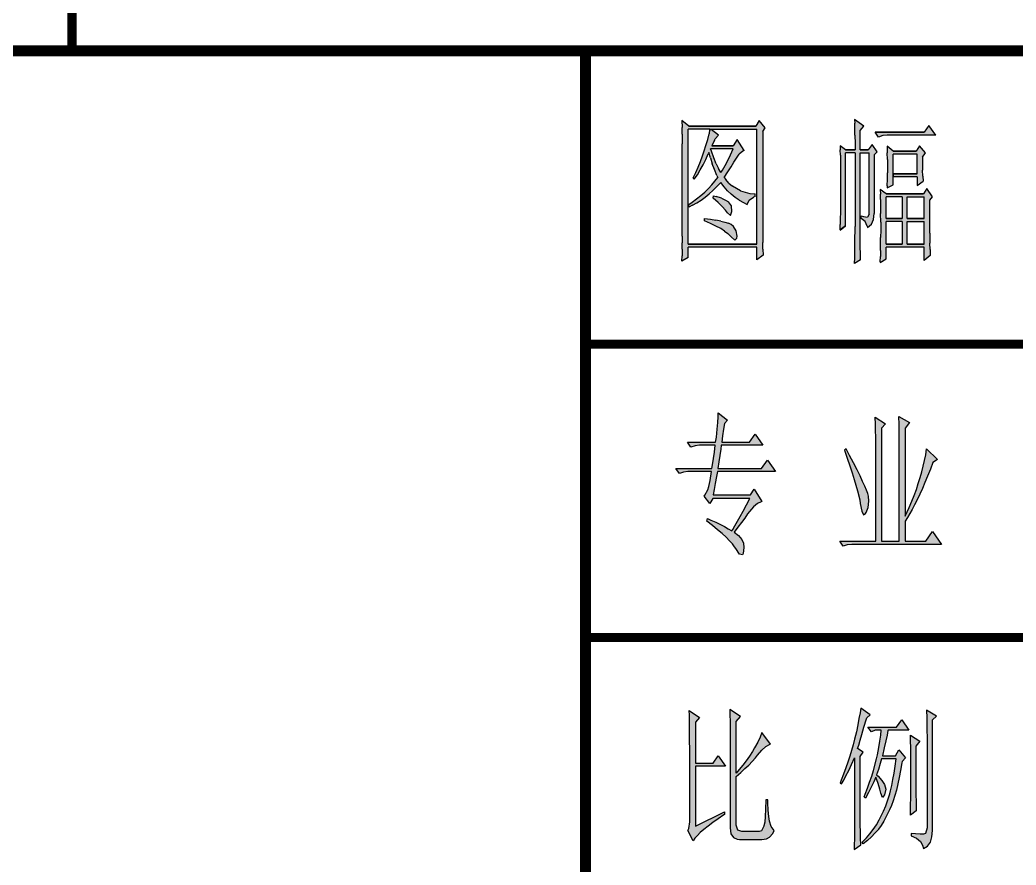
# Model space of a CAD drawing. Extents: x 289831 to 558143, y -90676 to -60976.
# Drawn here: x 555465 to 556822, y -89687 to -88534 of the extents above; entities that cross this region are included whole.
import ezdxf

# ---------------------------------------------------------------- set-up
doc = ezdxf.new("R2010")
doc.units = 0
doc.layers.get('0').update_dxf_attribs({"linetype": 'CONTINUOUS'})
doc.layers.add('1', color=7, linetype='CONTINUOUS')

msp = doc.modelspace()

# ---------------------------------------------------------------- hatches: boundary and pattern name
at = {"layer": '1'}
h = msp.add_hatch(color=2, dxfattribs=at)
h.paths.add_polyline_path([(556477.1, -88686.6), (556480.6, -88681.6), (556472.4, -88671.6), (556467.7, -88679.1), (556376.3, -88679.1), (556367, -88671.6), (556367.2, -88681.1), (556367.4, -88690.2), (556367.5, -88698.7), (556367.5, -88703.3), (556367.5, -88829.1), (556367.5, -88838.1), (556367.4, -88847.1), (556367.2, -88855.9), (556367, -88863.2), (556375.7, -88858.3), (556375.7, -88844.1), (556468.9, -88844.1), (556468.9, -88861.6), (556477.6, -88854.9), (556477.4, -88846.7), (556477.1, -88838), (556477.1, -88828.6), (556477.1, -88824.9)])
h.paths.add_polyline_path([(556375.7, -88683.3), (556404.8, -88683.3), (556468.9, -88683.3), (556468.9, -88839.9), (556375.7, -88839.9), (556375.7, -88789.9)], flags=16)
h.paths.add_polyline_path([(556380.8, -88783), (556386.9, -88778.4), (556392.6, -88773.7), (556398, -88769), (556403, -88764.1), (556407.7, -88759.2), (556411.9, -88754.2), (556415.9, -88749.1), (556414.6, -88746.3), (556411.3, -88738.4), (556408.3, -88730.5), (556405.7, -88722.6), (556403.6, -88714.9), (556402.9, -88716.8), (556399.4, -88724.5), (556395.8, -88731.8), (556391.9, -88738.8), (556388, -88745.4), (556383.8, -88751.6), (556382.1, -88749.9), (556382.2, -88749.8), (556385.7, -88742.4), (556389.1, -88734.9), (556392.3, -88727.3), (556395.2, -88719.5), (556397.8, -88711.6), (556399.3, -88707.1), (556402.1, -88697.4), (556404, -88689.5), (556404.7, -88683.8), (556406.7, -88683.8), (556417, -88691.6), (556412.4, -88696.6), (556411.2, -88698.5), (556407.7, -88705.8), (556436.8, -88705.8), (556442.1, -88697.4), (556452, -88712.4), (556450, -88713.3), (556445, -88717.5), (556440.3, -88724.1), (556437.8, -88728.5), (556434, -88734.6), (556429.6, -88741.5), (556424.6, -88749.1), (556426.8, -88752), (556431.1, -88756.8), (556435.9, -88761), (556441.2, -88764.4), (556446.8, -88767.3), (556453, -88769.4), (556459.5, -88770.8), (556466.6, -88771.6), (556466.6, -88774.9), (556464.3, -88775.9), (556458.6, -88780), (556456.1, -88785.8), (556450.9, -88783.4), (556445.1, -88780.2), (556439.6, -88776.5), (556434.3, -88772.1), (556429.3, -88767.2), (556424.5, -88761.8), (556420, -88755.8), (556419.1, -88756.7), (556414.1, -88762), (556409.1, -88767), (556403.9, -88771.6), (556398.5, -88775.9), (556393, -88779.9), (556387.4, -88783.6), (556381.6, -88786.9), (556376.2, -88789.7), (556376.2, -88786.2)], flags=0)
h.paths.add_polyline_path([(556409.5, -88777.4), (556410.1, -88774.1), (556413.6, -88775.1), (556420.7, -88777.6), (556426.3, -88780), (556430.4, -88782.4), (556434.5, -88787.7), (556435.1, -88795.7), (556433.3, -88801.1), (556429.3, -88797.4), (556426.3, -88793.6), (556421.9, -88788.9), (556416.3, -88783.5)], flags=0)
h.paths.add_polyline_path([(556397.8, -88804.9), (556405.7, -88806), (556413.4, -88807.2), (556420, -88808.6), (556425.6, -88810), (556430.3, -88811.6), (556434, -88813.3), (556437.2, -88815.9), (556441.1, -88821.8), (556442.1, -88829.1), (556441.8, -88831.9), (556439.1, -88834.7), (556434, -88829.9), (556432.9, -88828.7), (556429.5, -88825.5), (556425.1, -88822.2), (556419.8, -88818.8), (556413.4, -88815.4), (556406.1, -88811.9), (556397.8, -88808.3)], flags=0)
h.paths.add_polyline_path([(556420, -88742.4), (556416.8, -88737.1), (556413.5, -88730.5), (556410.3, -88722.6), (556407.1, -88713.3), (556406, -88709.9), (556436.8, -88709.9), (556433.3, -88718.3), (556429.6, -88726), (556425.9, -88732.9), (556422.2, -88739.1)], flags=0)
h = msp.add_hatch(color=2, dxfattribs=at)
h.paths.add_polyline_path([(556609.9, -88684.9), (556615.1, -88679.1), (556602.3, -88669.9), (556602.5, -88675.2), (556602.8, -88682.4), (556602.8, -88691.6), (556602.9, -88702.7), (556602.9, -88711.6), (556590.1, -88711.6), (556582.5, -88705.8), (556582.7, -88711.7), (556582.9, -88718.9), (556583, -88727.2), (556583.1, -88736.7), (556583.1, -88747.5), (556583.1, -88758.2), (556583.1, -88768.7), (556583.1, -88778.6), (556583, -88788), (556582.9, -88796.9), (556582.8, -88805.2), (556582.7, -88813.1), (556582.5, -88820.5), (556590.1, -88814.9), (556590.1, -88715.7), (556602.9, -88715.7), (556602.9, -88815.8), (556602.9, -88822.8), (556602.8, -88830.7), (556602.8, -88839.3), (556602.6, -88848.7), (556602.5, -88858.8), (556602.3, -88866.6), (556610.5, -88861.6), (556610.3, -88852.8), (556610.1, -88844), (556610, -88835.1), (556609.9, -88826.1), (556609.9, -88819.1), (556609.9, -88715.7), (556622.1, -88715.7), (556622.1, -88799.1), (556619.8, -88803.2), (556614.5, -88802.4), (556611.1, -88801.6), (556611.1, -88804.9), (556616.6, -88809.1), (556619.5, -88815.7), (556619.8, -88817.4), (556625.2, -88812.7), (556628.3, -88806.4), (556629.2, -88798.5), (556629.2, -88718.3), (556633.2, -88714.1), (556626.2, -88704.1), (556621, -88711.6), (556609.9, -88711.6)])
h.paths.add_polyline_path([(556703.7, -88678.3), (556697.3, -88687.4), (556630.3, -88687.4), (556635, -88694.1), (556640.8, -88692.1), (556646.6, -88691.6), (556713, -88691.6)])
h.paths.add_polyline_path([(556654.8, -88717.4), (556687.4, -88717.4), (556687.4, -88744.1), (556654.8, -88744.1), (556654.8, -88748.3), (556687.4, -88748.3), (556687.4, -88759.9), (556695.6, -88754.1), (556695.3, -88747.4), (556695.1, -88739), (556695, -88729), (556695, -88721.6), (556699.1, -88715.7), (556690.9, -88705.8), (556686.3, -88713.3), (556654.8, -88713.3), (556646.6, -88706.6), (556646.9, -88715.7), (556647.1, -88724.5), (556647.2, -88733.3), (556647.2, -88734.1), (556647.2, -88742.8), (556647, -88751.6), (556646.7, -88760.7), (556646.6, -88763.3), (556654.8, -88759.1), (556654.8, -88748.3), (556654.8, -88744.1)])
h.paths.add_polyline_path([(556704.9, -88779.9), (556708.4, -88775.7), (556700.8, -88764.1), (556696.2, -88771.6), (556645.5, -88771.6), (556637.3, -88765.7), (556637.5, -88771.7), (556637.7, -88779.2), (556637.8, -88788), (556637.8, -88798.2), (556637.9, -88809.9), (556637.9, -88810.7), (556637.9, -88821.1), (556637.8, -88830.9), (556637.8, -88840.1), (556637.6, -88848.7), (556637.5, -88856.8), (556637.3, -88864.2), (556637.3, -88864.9), (556645.5, -88859.9), (556645.5, -88844.1), (556697.3, -88844.1), (556697.3, -88862.4), (556705.5, -88855.7), (556705.2, -88847.4), (556705, -88838.6), (556704.9, -88829.4), (556704.9, -88824.9)])
h.paths.add_polyline_path([(556645.5, -88775.7), (556667, -88775.7), (556667, -88804.9), (556645.5, -88804.9)], flags=16)
h.paths.add_polyline_path([(556645.5, -88809.1), (556667, -88809.1), (556667, -88839.9), (556645.5, -88839.9)], flags=16)
h.paths.add_polyline_path([(556674, -88775.7), (556697.3, -88775.7), (556697.3, -88804.9), (556674, -88804.9)], flags=16)
h.paths.add_polyline_path([(556674, -88809.1), (556697.3, -88809.1), (556697.3, -88839.9), (556674, -88839.9)], flags=16)
h = msp.add_hatch(color=2, dxfattribs=at)
h.paths.add_polyline_path([(556412.4, -89166.2), (556414.1, -89156.9), (556415.3, -89150.1), (556494.7, -89150.1), (556483.6, -89134.4), (556475.3, -89146), (556416, -89146), (556417.2, -89137), (556418.6, -89128.3), (556419.8, -89119.7), (556420.5, -89114.3), (556477.2, -89114.3), (556466.7, -89099.3), (556459.2, -89110.2), (556421.2, -89110.2), (556422.4, -89101.2), (556423.6, -89092.4), (556424.8, -89084.4), (556429.3, -89080.1), (556416.5, -89070.1), (556416.2, -89075.6), (556415.8, -89083), (556415, -89092.2), (556413.9, -89103.4), (556412.9, -89110.2), (556374.5, -89110.2), (556379.2, -89116.9), (556384.9, -89115), (556390.9, -89114.3), (556412.4, -89114.3), (556411.2, -89123.7), (556409.8, -89132.5), (556408.6, -89140.8), (556407.7, -89146), (556358.8, -89146), (556363.6, -89152.7), (556369.3, -89150.8), (556375.2, -89150.1), (556407.2, -89150.1), (556405.3, -89162.2), (556403.7, -89170.5), (556402.5, -89175.2), (556398.4, -89182.1), (556397.3, -89183.5), (556404.8, -89193.5), (556408.9, -89186.8), (556459.6, -89186.8), (556454.9, -89195.6), (556450.4, -89203.9), (556446.3, -89211.3), (556442.6, -89217.9), (556439.2, -89224.1), (556436.2, -89229.3), (556435.2, -89230.9), (556430.2, -89228.1), (556425, -89225), (556413.1, -89219.3), (556406.5, -89216.2), (556402, -89214.3), (556400.8, -89217.7), (556408.6, -89223.8), (556415.5, -89229.5), (556421.7, -89234.7), (556427.1, -89239.7), (556431.9, -89244.5), (556435.7, -89248.7), (556438.8, -89252.5), (556440.4, -89255.1), (556445.6, -89262.7), (556449.4, -89263.7), (556450.4, -89261.8), (556451.3, -89253.5), (556450.9, -89247.5), (556448.7, -89242.8), (556444, -89237.3), (556438, -89232.6), (556443.3, -89226), (556448, -89219.6), (556452.5, -89213.6), (556456.5, -89207.9), (556459.2, -89204.4), (556464.4, -89198), (556469.8, -89193.7), (556475, -89191.3), (556476, -89191.1), (556465.6, -89174.3), (556460.3, -89181.9), (556409.6, -89181.9), (556410.8, -89174.5)])
h.paths.add_polyline_path([(556620.2, -89180), (556618.5, -89175.4), (556616.2, -89170), (556613.3, -89163.6), (556609.7, -89156), (556605.7, -89147.7), (556600.7, -89138.2), (556595.3, -89128), (556590.8, -89119.2), (556588.4, -89120.9), (556592.4, -89132), (556595.8, -89142.5), (556599.1, -89152), (556601.7, -89160.7), (556604.1, -89168.8), (556606.2, -89176.4), (556609.3, -89188.7), (556610, -89193.5), (556612.1, -89204.1), (556614.5, -89208.9), (556617.3, -89207.5), (556618.3, -89206), (556620.9, -89198.9), (556621.8, -89190.6), (556621.1, -89183.5)], flags=17)
h.paths.add_polyline_path([(556671.2, -89091), (556677.1, -89083.4), (556662.4, -89075.1), (556662.9, -89085.8), (556662.9, -89095.1), (556663.1, -89102.9), (556663.1, -89245.2), (556639.2, -89245.2), (556639.2, -89091), (556644.4, -89085.1), (556630.4, -89076.1), (556630.6, -89085.6), (556630.9, -89094.6), (556631.1, -89102.9), (556631.1, -89245.2), (556582, -89245.2), (556586.7, -89251.8), (556592.4, -89249.9), (556598.4, -89249.4), (556720.7, -89249.4), (556708.6, -89231.9), (556699.2, -89245.2), (556671.2, -89245.2), (556671.2, -89217.7), (556674.3, -89212.9), (556677.6, -89207.5), (556680.9, -89201.8), (556684.2, -89195.4), (556687.5, -89188.5), (556691.1, -89181.1), (556694.7, -89173.3), (556698.2, -89165), (556701.8, -89156.2), (556705.6, -89146.8), (556709.1, -89137.7), (556715.5, -89133.5), (556700.3, -89119.2), (556699.2, -89127.1), (556697.7, -89134.9), (556693.9, -89150.5), (556691.6, -89158.4), (556689.2, -89166.4), (556686.6, -89174.5), (556683.5, -89182.6), (556680.2, -89190.6), (556676.9, -89198.9), (556671.2, -89211)])
h = msp.add_hatch(color=2, dxfattribs=at)
h.paths.add_polyline_path([(556397, -89638.1), (556402.7, -89633.6), (556409.1, -89628.7), (556416.5, -89623.7), (556424.3, -89618.2), (556425.2, -89617.7), (556424.8, -89614.2), (556385.6, -89633.4), (556385.6, -89551.8), (556426.4, -89551.8), (556416.5, -89537.6), (556409.6, -89547.5), (556385.6, -89547.5), (556385.6, -89491.8), (556390.9, -89485.2), (556376.9, -89475.9), (556377.1, -89482.3), (556377.1, -89489.7), (556377.3, -89497.7), (556377.3, -89517.2), (556377.6, -89528.6), (556377.6, -89627.7), (556376.4, -89636.7), (556375.2, -89639.3), (556382.1, -89653.6), (556384.7, -89650), (556388, -89646.4), (556392, -89642.4)])
h.paths.add_polyline_path([(556490.9, -89643.4), (556492.8, -89639.3), (556488.8, -89634.1), (556486.4, -89626.8), (556485.2, -89620.4), (556484.5, -89611.8), (556484.1, -89601.6), (556484.1, -89597.6), (556481.2, -89597.6), (556480.7, -89610.4), (556480.3, -89620.4), (556479.8, -89628.2), (556478.8, -89633.2), (556478.8, -89633.4), (556475.3, -89640), (556472.4, -89641), (556448.5, -89641), (556443, -89638.9), (556441.1, -89632), (556440.9, -89631), (556440.9, -89566), (556447.1, -89560.6), (556452.8, -89555.1), (556458, -89550.2), (556462.7, -89545.2), (556467.2, -89540.2), (556470.1, -89536.9), (556476, -89530), (556481.4, -89525), (556486.2, -89522.4), (556487.6, -89521.7), (556476, -89506), (556473.6, -89512), (556470.3, -89519.1), (556466, -89526.9), (556463.2, -89531.9), (556458.9, -89538.3), (556454.6, -89544.5), (556449.9, -89550.4), (556445.2, -89556.1), (556440.9, -89561.1), (556440.9, -89490.9), (556446.8, -89484.2), (556432.4, -89474.3), (556432.4, -89482.1), (556432.6, -89490.4), (556432.8, -89499.4), (556432.8, -89636), (556433.8, -89643.8), (556437.1, -89649), (556442.3, -89651.4), (556445.6, -89651.9), (556476, -89651.9), (556482.4, -89650.7), (556486.4, -89648.6)])
h.paths.add_polyline_path([(556610, -89632.2), (556610, -89538.5), (556614, -89532.6), (556606.4, -89527.6), (556607.9, -89522.9), (556609.7, -89516.5), (556612.1, -89508.4), (556615, -89498.5), (556618.5, -89487.1), (556618.8, -89485.9), (556623.5, -89481.9), (556610.7, -89472.6), (556609.7, -89479.2), (556608.3, -89486.8), (556606.9, -89495.4), (556604.8, -89504.9), (556602.4, -89515.1), (556600.5, -89522.6), (556598.1, -89530.2), (556595.8, -89538.1), (556593.1, -89546.1), (556590.3, -89554.2), (556587.2, -89562.5), (556583.9, -89570.8), (556582.7, -89574.3), (556584.4, -89576), (556587.5, -89571), (556590.5, -89565.1), (556594.3, -89557.7), (556598.1, -89549.4), (556602.4, -89540.2), (556602.4, -89639.8), (556602.2, -89649.3), (556601.9, -89660.2), (556601.9, -89665.2), (556610.7, -89659.2), (556610.2, -89649.8), (556610.2, -89640.7)])
h.paths.add_polyline_path([(556647.8, -89502.7), (556676.4, -89502.7), (556666.7, -89488.5), (556659.6, -89498.5), (556620.4, -89498.5), (556625.2, -89505.1), (556630.4, -89502.7), (556638.7, -89502.7), (556638, -89509.6), (556636.8, -89517.7), (556635.4, -89526.4), (556633.5, -89536.2), (556632.3, -89541.9), (556628, -89557.5), (556625.6, -89565.6), (556622.8, -89573.4), (556619.9, -89581.7), (556616.9, -89589.8), (556615.2, -89593.6), (556617.1, -89595.2), (556621.4, -89587.6), (556624.9, -89580.3), (556628.5, -89573.2), (556631.1, -89566.8), (556634.4, -89575.3), (556636.8, -89583.1), (556638, -89588.6), (556640.3, -89594.5), (556643.2, -89590.9), (556645.1, -89583.1), (556643.2, -89576.7), (556639.6, -89571.3), (556634.4, -89565.6), (556632.3, -89563.4), (556634.9, -89556.1), (556637.3, -89548), (556639.2, -89541.9), (556659.1, -89541.9), (556657.7, -89551.8), (556656.2, -89561.1), (556654.6, -89569.8), (556652.9, -89577.9), (556651.3, -89585.5), (556650.3, -89589.3), (556647.7, -89597.6), (556644.8, -89605.6), (556641.5, -89613.2), (556638.2, -89620.4), (556635.6, -89625.1), (556632, -89631.7), (556627.8, -89637.9), (556623.3, -89643.8), (556618.5, -89649.5), (556612.8, -89655.2), (556614, -89657.6), (556619.9, -89653.1), (556625.2, -89648.3), (556630.1, -89643.1), (556634.7, -89638.1), (556635.1, -89637.7), (556638.7, -89632.7), (556642.2, -89626.8), (556646, -89619.6), (556650.1, -89611.1), (556652.7, -89605.2), (556655, -89598.8), (556657.2, -89591.9), (556659.3, -89584.3), (556661.4, -89576), (556663.3, -89567), (556665, -89557.5), (556666.9, -89547.3), (556667.1, -89545.2), (556671.9, -89540.2), (556662.4, -89529.3), (556657.9, -89537.6), (556640.3, -89537.6), (556642.7, -89526.7), (556644.8, -89517.4), (556646.5, -89509.6)])
h.paths.add_polyline_path([(556685.9, -89524.3), (556691.1, -89517.7), (556678.3, -89509.4), (556678.5, -89517.7), (556678.8, -89526.4), (556678.8, -89595), (556678.5, -89604.9), (556678.3, -89616.8), (556678.3, -89618.5), (556686.4, -89612.5), (556686.1, -89600.4), (556685.9, -89590.5)])
h.paths.add_polyline_path([(556708.6, -89488.5), (556713.9, -89483.5), (556700.3, -89475.2), (556700.6, -89485.9), (556700.8, -89495.4), (556700.8, -89503.9), (556701.1, -89511.3), (556701.1, -89636), (556698.9, -89643.4), (556696.3, -89644.3), (556691.8, -89644.5), (556685.4, -89644.1), (556679.5, -89643.4), (556679.5, -89646.9), (556686.6, -89650), (556692, -89654.3), (556695.1, -89659.5), (556696.3, -89664.2), (556701.5, -89660.7), (556705.6, -89655.5), (556707.7, -89648.3), (556708.6, -89639.6)])

# ---------------------------------------------------------------- linework, layer by layer
at = {"color": 2}
for p, q in [((556376.3, -88679.1, 0), (556367, -88671.6, 0)), ((556367, -88671.6, 0), (556367.2, -88681.1, 0)), ((556472.4, -88671.6, 0), (556467.7, -88679.1, 0)), ((556480.6, -88681.6, 0), (556472.4, -88671.6, 0)), ((556615.1, -88679.1, 0), (556602.3, -88669.9, 0)), ((556602.3, -88669.9, 0), (556602.5, -88675.2, 0)), ((556602.8, -88682.4, 0), (556602.5, -88675.2, 0)), ((556367.4, -88690.2, 0), (556367.2, -88681.1, 0)), ((556367.4, -88690.2, 0), (556367.5, -88698.7, 0)), ((556375.7, -88789.9, 0), (556375.7, -88683.3, 0)), ((556404.8, -88683.3, 0), (556375.7, -88683.3, 0)), ((556467.7, -88679.1, 0), (556376.3, -88679.1, 0)), ((556467.7, -88679.1, 0), (556376.3, -88679.1, 0)), ((556376.3, -88679.1, 0), (556467.7, -88679.1, 0)), ((556376.3, -88679.1, 0), (556376.3, -88679.1, 0)), ((556402.1, -88697.4, 0), (556404, -88689.5, 0)), ((556404.7, -88683.8, 0), (556404, -88689.5, 0)), ((556404.7, -88683.8, 0), (556406.7, -88683.8, 0)), ((556404.8, -88683.3, 0), (556468.9, -88683.3, 0)), ((556417, -88691.6, 0), (556406.7, -88683.8, 0)), ((556468.9, -88839.9, 0), (556468.9, -88683.3, 0)), ((556477.1, -88686.6, 0), (556480.6, -88681.6, 0)), ((556477.1, -88686.6, 0), (556477.1, -88824.9, 0)), ((556602.8, -88691.6, 0), (556602.8, -88682.4, 0)), ((556609.9, -88684.9, 0), (556615.1, -88679.1, 0)), ((556609.9, -88711.6, 0), (556609.9, -88684.9, 0)), ((556635, -88694.1, 0), (556630.3, -88687.4, 0)), ((556697.3, -88687.4, 0), (556630.3, -88687.4, 0)), ((556697.3, -88687.4, 0), (556630.3, -88687.4, 0)), ((556630.3, -88687.4, 0), (556697.3, -88687.4, 0)), ((556630.3, -88687.4, 0), (556630.3, -88687.4, 0)), ((556703.7, -88678.3, 0), (556697.3, -88687.4, 0)), ((556713, -88691.6, 0), (556703.7, -88678.3, 0)), ((556367.5, -88698.7, 0), (556367.5, -88703.3, 0)), ((556367.5, -88829.1, 0), (556367.5, -88703.3, 0)), ((556399.3, -88707.1, 0), (556402.1, -88697.4, 0)), ((556411.2, -88698.5, 0), (556407.7, -88705.8, 0)), ((556411.2, -88698.5, 0), (556412.4, -88696.6, 0)), ((556417, -88691.6, 0), (556412.4, -88696.6, 0)), ((556442.1, -88697.4, 0), (556436.8, -88705.8, 0)), ((556452, -88712.4, 0), (556442.1, -88697.4, 0)), ((556602.8, -88691.6, 0), (556602.9, -88702.7, 0)), ((556602.9, -88702.7, 0), (556602.9, -88711.6, 0)), ((556626.2, -88704.1, 0), (556621, -88711.6, 0)), ((556633.2, -88714.1, 0), (556626.2, -88704.1, 0)), ((556640.8, -88692.1, 0), (556635, -88694.1, 0)), ((556646.6, -88691.6, 0), (556640.8, -88692.1, 0)), ((556713, -88691.6, 0), (556646.6, -88691.6, 0)), ((556395.2, -88719.5, 0), (556397.8, -88711.6, 0)), ((556397.8, -88711.6, 0), (556399.3, -88707.1, 0)), ((556399.4, -88724.5, 0), (556402.9, -88716.8, 0)), ((556403.6, -88714.9, 0), (556402.9, -88716.8, 0)), ((556405.7, -88722.6, 0), (556403.6, -88714.9, 0)), ((556436.8, -88709.9, 0), (556406, -88709.9, 0)), ((556407.1, -88713.3, 0), (556406, -88709.9, 0)), ((556410.3, -88722.6, 0), (556407.1, -88713.3, 0)), ((556436.8, -88705.8, 0), (556407.7, -88705.8, 0)), ((556436.8, -88705.8, 0), (556407.7, -88705.8, 0)), ((556407.7, -88705.8, 0), (556436.8, -88705.8, 0)), ((556407.7, -88705.8, 0), (556407.7, -88705.8, 0)), ((556429.6, -88726, 0), (556433.3, -88718.3, 0)), ((556433.3, -88718.3, 0), (556436.8, -88709.9, 0)), ((556440.3, -88724.1, 0), (556445, -88717.5, 0)), ((556450, -88713.3, 0), (556445, -88717.5, 0)), ((556452, -88712.4, 0), (556450, -88713.3, 0)), ((556582.5, -88705.8, 0), (556582.7, -88711.7, 0)), ((556590.1, -88711.6, 0), (556582.5, -88705.8, 0)), ((556582.9, -88718.9, 0), (556582.7, -88711.7, 0)), ((556602.9, -88711.6, 0), (556590.1, -88711.6, 0)), ((556602.9, -88711.6, 0), (556590.1, -88711.6, 0)), ((556590.1, -88711.6, 0), (556602.9, -88711.6, 0)), ((556590.1, -88711.6, 0), (556590.1, -88711.6, 0)), ((556602.9, -88715.7, 0), (556590.1, -88715.7, 0)), ((556590.1, -88814.9, 0), (556590.1, -88715.7, 0)), ((556602.9, -88715.7, 0), (556602.9, -88815.8, 0)), ((556609.9, -88711.6, 0), (556621, -88711.6, 0)), ((556621, -88711.6, 0), (556609.9, -88711.6, 0)), ((556621, -88711.6, 0), (556609.9, -88711.6, 0)), ((556609.9, -88819.1, 0), (556609.9, -88715.7, 0)), ((556609.9, -88715.7, 0), (556622.1, -88715.7, 0)), ((556622.1, -88799.1, 0), (556622.1, -88715.7, 0)), ((556629.2, -88718.3, 0), (556633.2, -88714.1, 0)), ((556629.2, -88718.3, 0), (556629.2, -88798.3, 0)), ((556646.6, -88706.6, 0), (556646.9, -88715.7, 0)), ((556654.8, -88713.3, 0), (556646.6, -88706.6, 0)), ((556647.1, -88724.5, 0), (556646.9, -88715.7, 0)), ((556686.3, -88713.3, 0), (556654.8, -88713.3, 0)), ((556686.3, -88713.3, 0), (556654.8, -88713.3, 0)), ((556654.8, -88713.3, 0), (556686.3, -88713.3, 0)), ((556654.8, -88713.3, 0), (556654.8, -88713.3, 0)), ((556687.4, -88717.4, 0), (556654.8, -88717.4, 0)), ((556654.8, -88744.1, 0), (556654.8, -88717.4, 0)), ((556690.9, -88705.8, 0), (556686.3, -88713.3, 0)), ((556687.4, -88744.1, 0), (556687.4, -88717.4, 0)), ((556699.1, -88715.7, 0), (556690.9, -88705.8, 0)), ((556695, -88721.6, 0), (556699.1, -88715.7, 0)), ((556389.1, -88734.9, 0), (556392.3, -88727.3, 0)), ((556391.9, -88738.8, 0), (556395.8, -88731.8, 0)), ((556392.3, -88727.3, 0), (556395.2, -88719.5, 0)), ((556395.8, -88731.8, 0), (556399.4, -88724.5, 0)), ((556405.7, -88722.6, 0), (556408.3, -88730.5, 0)), ((556411.3, -88738.4, 0), (556408.3, -88730.5, 0)), ((556413.5, -88730.5, 0), (556410.3, -88722.6, 0)), ((556413.5, -88730.5, 0), (556416.8, -88737.1, 0)), ((556425.9, -88732.9, 0), (556429.6, -88726, 0)), ((556434, -88734.6, 0), (556437.8, -88728.5, 0)), ((556437.8, -88728.5, 0), (556440.3, -88724.1, 0)), ((556582.9, -88718.9, 0), (556583, -88727.2, 0)), ((556583, -88727.2, 0), (556583.1, -88736.7, 0)), ((556647.1, -88724.5, 0), (556647.2, -88733.3, 0)), ((556695, -88721.6, 0), (556695, -88729, 0)), ((556695, -88729, 0), (556695.1, -88739, 0)), ((556382.2, -88749.8, 0), (556385.7, -88742.4, 0)), ((556383.8, -88751.6, 0), (556388, -88745.4, 0)), ((556385.7, -88742.4, 0), (556389.1, -88734.9, 0)), ((556388, -88745.4, 0), (556391.9, -88738.8, 0)), ((556414.6, -88746.3, 0), (556411.3, -88738.4, 0)), ((556420, -88742.4, 0), (556416.8, -88737.1, 0)), ((556420, -88742.4, 0), (556422.2, -88739.1, 0)), ((556422.2, -88739.1, 0), (556425.9, -88732.9, 0)), ((556424.6, -88749.1, 0), (556429.6, -88741.5, 0)), ((556429.6, -88741.5, 0), (556434, -88734.6, 0)), ((556583.1, -88736.7, 0), (556583.1, -88747.5, 0)), ((556647, -88751.6, 0), (556647.2, -88742.8, 0)), ((556647.2, -88733.3, 0), (556647.2, -88734.1, 0)), ((556647.2, -88734.1, 0), (556647.2, -88742.8, 0)), ((556654.8, -88744.1, 0), (556654.8, -88748.3, 0)), ((556654.8, -88748.3, 0), (556654.8, -88744.1, 0)), ((556687.4, -88744.1, 0), (556654.8, -88744.1, 0)), ((556687.4, -88744.1, 0), (556654.8, -88744.1, 0)), ((556654.8, -88744.1, 0), (556687.4, -88744.1, 0)), ((556654.8, -88744.1, 0), (556654.8, -88744.1, 0)), ((556695.3, -88747.4, 0), (556695.1, -88739, 0)), ((556382.2, -88749.8, 0), (556382.1, -88749.9, 0)), ((556382.1, -88749.9, 0), (556383.8, -88751.6, 0)), ((556403, -88764.1, 0), (556407.7, -88759.2, 0)), ((556407.7, -88759.2, 0), (556411.9, -88754.2, 0)), ((556411.9, -88754.2, 0), (556415.9, -88749.1, 0)), ((556414.1, -88762, 0), (556419.1, -88756.7, 0)), ((556414.6, -88746.3, 0), (556415.9, -88749.1, 0)), ((556420, -88755.8, 0), (556419.1, -88756.7, 0)), ((556424.5, -88761.8, 0), (556420, -88755.8, 0)), ((556424.6, -88749.1, 0), (556426.8, -88752, 0)), ((556431.1, -88756.8, 0), (556426.8, -88752, 0)), ((556431.1, -88756.8, 0), (556435.9, -88761, 0)), ((556583.1, -88747.5, 0), (556583.1, -88758.2, 0)), ((556583.1, -88758.2, 0), (556583.1, -88768.7, 0)), ((556646.6, -88763.3, 0), (556654.8, -88759.1, 0)), ((556646.7, -88760.7, 0), (556647, -88751.6, 0)), ((556687.4, -88748.3, 0), (556654.8, -88748.3, 0)), ((556654.8, -88759.1, 0), (556654.8, -88748.3, 0)), ((556687.4, -88748.3, 0), (556687.4, -88759.9, 0)), ((556687.4, -88759.9, 0), (556695.6, -88754.1, 0)), ((556695.3, -88747.4, 0), (556695.6, -88754.1, 0)), ((556392.6, -88773.7, 0), (556398, -88769, 0)), ((556398, -88769, 0), (556403, -88764.1, 0)), ((556398.5, -88775.9, 0), (556403.9, -88771.6, 0)), ((556403.9, -88771.6, 0), (556409.1, -88767, 0)), ((556409.1, -88767, 0), (556414.1, -88762, 0)), ((556429.3, -88767.2, 0), (556424.5, -88761.8, 0)), ((556434.3, -88772.1, 0), (556429.3, -88767.2, 0)), ((556439.6, -88776.5, 0), (556434.3, -88772.1, 0)), ((556441.2, -88764.4, 0), (556435.9, -88761, 0)), ((556446.8, -88767.3, 0), (556441.2, -88764.4, 0)), ((556446.8, -88767.3, 0), (556453, -88769.4, 0)), ((556453, -88769.4, 0), (556459.5, -88770.8, 0)), ((556459.5, -88770.8, 0), (556466.6, -88771.6, 0)), ((556466.6, -88774.9, 0), (556466.6, -88771.6, 0)), ((556583.1, -88768.7, 0), (556583.1, -88778.6, 0)), ((556637.3, -88765.7, 0), (556637.5, -88771.7, 0)), ((556645.5, -88771.6, 0), (556637.3, -88765.7, 0)), ((556637.7, -88779.2, 0), (556637.5, -88771.7, 0)), ((556696.2, -88771.6, 0), (556645.5, -88771.6, 0)), ((556696.2, -88771.6, 0), (556645.5, -88771.6, 0)), ((556645.5, -88771.6, 0), (556696.2, -88771.6, 0)), ((556645.5, -88771.6, 0), (556645.5, -88771.6, 0)), ((556646.7, -88760.7, 0), (556646.6, -88763.3, 0)), ((556700.8, -88764.1, 0), (556696.2, -88771.6, 0)), ((556708.4, -88775.7, 0), (556700.8, -88764.1, 0)), ((556376.2, -88786.2, 0), (556380.8, -88783, 0)), ((556376.2, -88789.7, 0), (556376.2, -88786.2, 0)), ((556380.8, -88783, 0), (556386.9, -88778.4, 0)), ((556381.6, -88786.9, 0), (556387.4, -88783.6, 0)), ((556386.9, -88778.4, 0), (556392.6, -88773.7, 0)), ((556387.4, -88783.6, 0), (556393, -88779.9, 0)), ((556393, -88779.9, 0), (556398.5, -88775.9, 0)), ((556409.5, -88777.4, 0), (556410.1, -88774.1, 0)), ((556416.3, -88783.5, 0), (556409.5, -88777.4, 0)), ((556410.1, -88774.1, 0), (556413.6, -88775.1, 0)), ((556420.7, -88777.6, 0), (556413.6, -88775.1, 0)), ((556421.9, -88788.9, 0), (556416.3, -88783.5, 0)), ((556420.7, -88777.6, 0), (556426.3, -88780, 0)), ((556426.3, -88780, 0), (556430.4, -88782.4, 0)), ((556434.5, -88787.7, 0), (556430.4, -88782.4, 0)), ((556445.1, -88780.2, 0), (556439.6, -88776.5, 0)), ((556445.1, -88780.2, 0), (556450.9, -88783.4, 0)), ((556450.9, -88783.4, 0), (556456.1, -88785.8, 0)), ((556456.1, -88785.8, 0), (556458.6, -88780, 0)), ((556458.6, -88780, 0), (556464.3, -88775.9, 0)), ((556466.6, -88774.9, 0), (556464.3, -88775.9, 0)), ((556583.1, -88778.6, 0), (556583, -88788, 0)), ((556637.7, -88779.2, 0), (556637.8, -88788, 0)), ((556667, -88775.7, 0), (556645.5, -88775.7, 0)), ((556645.5, -88804.9, 0), (556645.5, -88775.7, 0)), ((556667, -88775.7, 0), (556667, -88804.9, 0)), ((556674, -88775.7, 0), (556697.3, -88775.7, 0)), ((556674, -88804.9, 0), (556674, -88775.7, 0)), ((556697.3, -88804.9, 0), (556697.3, -88775.7, 0)), ((556704.9, -88779.9, 0), (556708.4, -88775.7, 0)), ((556704.9, -88824.9, 0), (556704.9, -88779.9, 0)), ((556375.7, -88839.9, 0), (556375.7, -88789.9, 0)), ((556381.6, -88786.9, 0), (556376.2, -88789.7, 0)), ((556421.9, -88788.9, 0), (556426.3, -88793.6, 0)), ((556429.3, -88797.4, 0), (556426.3, -88793.6, 0)), ((556429.3, -88797.4, 0), (556433.3, -88801.1, 0)), ((556433.3, -88801.1, 0), (556435.1, -88795.7, 0)), ((556435.1, -88795.7, 0), (556434.5, -88787.7, 0)), ((556582.9, -88796.9, 0), (556582.8, -88805.2, 0)), ((556583, -88788, 0), (556582.9, -88796.9, 0)), ((556622.1, -88799.1, 0), (556619.8, -88803.2, 0)), ((556628.3, -88806.4, 0), (556629.2, -88798.5, 0)), ((556629.2, -88798.3, 0), (556629.2, -88798.5, 0)), ((556637.8, -88788, 0), (556637.8, -88798.2, 0)), ((556637.9, -88809.9, 0), (556637.8, -88798.2, 0)), ((556397.8, -88808.3, 0), (556397.8, -88804.9, 0)), ((556397.8, -88804.9, 0), (556405.7, -88806, 0)), ((556406.1, -88811.9, 0), (556397.8, -88808.3, 0)), ((556405.7, -88806, 0), (556413.4, -88807.2, 0)), ((556413.4, -88815.4, 0), (556406.1, -88811.9, 0)), ((556420, -88808.6, 0), (556413.4, -88807.2, 0)), ((556420, -88808.6, 0), (556425.6, -88810, 0)), ((556425.6, -88810, 0), (556430.3, -88811.6, 0)), ((556434, -88813.3, 0), (556430.3, -88811.6, 0)), ((556437.2, -88815.9, 0), (556434, -88813.3, 0)), ((556582.5, -88820.5, 0), (556582.7, -88813.1, 0)), ((556582.8, -88805.2, 0), (556582.7, -88813.1, 0)), ((556611.1, -88804.9, 0), (556611.1, -88801.6, 0)), ((556611.1, -88801.6, 0), (556614.5, -88802.4, 0)), ((556616.6, -88809.1, 0), (556611.1, -88804.9, 0)), ((556614.5, -88802.4, 0), (556619.8, -88803.2, 0)), ((556619.5, -88815.7, 0), (556616.6, -88809.1, 0)), ((556619.8, -88817.4, 0), (556625.2, -88812.7, 0)), ((556625.2, -88812.7, 0), (556628.3, -88806.4, 0)), ((556637.9, -88809.9, 0), (556637.9, -88810.7, 0)), ((556637.9, -88810.7, 0), (556637.9, -88821.1, 0)), ((556667, -88804.9, 0), (556645.5, -88804.9, 0)), ((556667, -88804.9, 0), (556645.5, -88804.9, 0)), ((556645.5, -88804.9, 0), (556667, -88804.9, 0)), ((556645.5, -88804.9, 0), (556645.5, -88804.9, 0)), ((556645.5, -88839.9, 0), (556645.5, -88809.1, 0)), ((556667, -88809.1, 0), (556645.5, -88809.1, 0)), ((556667, -88809.1, 0), (556667, -88839.9, 0)), ((556674, -88804.9, 0), (556697.3, -88804.9, 0)), ((556697.3, -88804.9, 0), (556674, -88804.9, 0)), ((556697.3, -88804.9, 0), (556674, -88804.9, 0)), ((556674, -88839.9, 0), (556674, -88809.1, 0)), ((556674, -88809.1, 0), (556697.3, -88809.1, 0)), ((556697.3, -88839.9, 0), (556697.3, -88809.1, 0)), ((556419.8, -88818.8, 0), (556413.4, -88815.4, 0)), ((556425.1, -88822.2, 0), (556419.8, -88818.8, 0)), ((556425.1, -88822.2, 0), (556429.5, -88825.5, 0)), ((556429.5, -88825.5, 0), (556432.9, -88828.7, 0)), ((556441.1, -88821.8, 0), (556437.2, -88815.9, 0)), ((556442.1, -88829.1, 0), (556441.1, -88821.8, 0)), ((556477.1, -88824.9, 0), (556477.1, -88828.6, 0)), ((556590.1, -88814.9, 0), (556582.5, -88820.5, 0)), ((556582.5, -88820.8, 0), (556590.1, -88814.9, 0)), ((556590.1, -88814.9, 0), (556582.5, -88820.5, 0)), ((556582.5, -88820.5, 0), (556582.5, -88820.8, 0)), ((556602.8, -88830.7, 0), (556602.9, -88822.8, 0)), ((556602.9, -88822.8, 0), (556602.9, -88815.8, 0)), ((556609.9, -88826.1, 0), (556609.9, -88819.1, 0)), ((556610, -88835.1, 0), (556609.9, -88826.1, 0)), ((556619.5, -88815.7, 0), (556619.8, -88817.4, 0)), ((556637.9, -88821.1, 0), (556637.8, -88830.9, 0)), ((556704.9, -88824.9, 0), (556704.9, -88829.4, 0)), ((556367.4, -88847.1, 0), (556367.5, -88838.1, 0)), ((556367.5, -88829.1, 0), (556367.5, -88838.1, 0)), ((556468.9, -88839.9, 0), (556375.7, -88839.9, 0)), ((556468.9, -88839.9, 0), (556375.7, -88839.9, 0)), ((556375.7, -88839.9, 0), (556468.9, -88839.9, 0)), ((556375.7, -88839.9, 0), (556375.7, -88839.9, 0)), ((556434, -88829.9, 0), (556432.9, -88828.7, 0)), ((556439.1, -88834.7, 0), (556434, -88829.9, 0)), ((556441.8, -88831.9, 0), (556439.1, -88834.7, 0)), ((556441.8, -88831.9, 0), (556442.1, -88829.1, 0)), ((556477.1, -88828.6, 0), (556477.1, -88838, 0)), ((556477.4, -88846.7, 0), (556477.1, -88838, 0)), ((556602.6, -88848.7, 0), (556602.8, -88839.3, 0)), ((556602.8, -88839.3, 0), (556602.8, -88830.7, 0)), ((556610.1, -88844, 0), (556610, -88835.1, 0)), ((556637.6, -88848.7, 0), (556637.8, -88840.1, 0)), ((556637.8, -88840.1, 0), (556637.8, -88830.9, 0)), ((556667, -88839.9, 0), (556645.5, -88839.9, 0)), ((556667, -88839.9, 0), (556645.5, -88839.9, 0)), ((556645.5, -88839.9, 0), (556667, -88839.9, 0)), ((556645.5, -88839.9, 0), (556645.5, -88839.9, 0)), ((556674, -88839.9, 0), (556697.3, -88839.9, 0)), ((556697.3, -88839.9, 0), (556674, -88839.9, 0)), ((556697.3, -88839.9, 0), (556674, -88839.9, 0)), ((556704.9, -88829.4, 0), (556705, -88838.6, 0)), ((556705.2, -88847.4, 0), (556705, -88838.6, 0)), ((556367.4, -88847.1, 0), (556367.2, -88855.9, 0)), ((556468.9, -88844.1, 0), (556375.7, -88844.1, 0)), ((556375.7, -88858.3, 0), (556375.7, -88844.1, 0)), ((556468.9, -88861.6, 0), (556468.9, -88844.1, 0)), ((556477.4, -88846.7, 0), (556477.6, -88854.9, 0)), ((556602.5, -88858.8, 0), (556602.6, -88848.7, 0)), ((556610.3, -88852.8, 0), (556610.1, -88844, 0)), ((556610.5, -88861.6, 0), (556610.3, -88852.8, 0)), ((556637.6, -88848.7, 0), (556637.5, -88856.8, 0)), ((556697.3, -88844.1, 0), (556645.5, -88844.1, 0)), ((556645.5, -88859.9, 0), (556645.5, -88844.1, 0)), ((556697.3, -88862.4, 0), (556697.3, -88844.1, 0)), ((556705.2, -88847.4, 0), (556705.5, -88855.7, 0)), ((556367, -88863.2, 0), (556367.2, -88855.9, 0)), ((556375.7, -88858.3, 0), (556367, -88863.2, 0)), ((556477.6, -88854.9, 0), (556468.9, -88861.6, 0)), ((556602.3, -88866.6, 0), (556602.5, -88858.8, 0)), ((556610.5, -88861.6, 0), (556602.3, -88866.6, 0)), ((556637.3, -88864.2, 0), (556637.5, -88856.8, 0)), ((556637.3, -88864.9, 0), (556645.5, -88859.9, 0)), ((556637.3, -88864.2, 0), (556637.3, -88864.9, 0)), ((556705.5, -88855.7, 0), (556697.3, -88862.4, 0))]:
    msp.add_line(p, q, dxfattribs=at)
at = {"layer": '1', "color": 2, "elevation": 0}
for points, const_width in [([(555535.5, -88076.4), (555535.5, -88576.4)], 12.5), ([(551735.5, -88576.4), (557635.5, -88576.4)], 15), ([(556235.5, -88576.4), (556235.5, -90176.4)], 15), ([(557635.5, -88976.4), (556235.5, -88976.4)], 12.5), ([(557635.5, -89376.4), (556235.5, -89376.4)], 12.5)]:
    msp.add_lwpolyline(points, dxfattribs=dict(at, const_width=const_width))
for points in [[(556450.9, -89247.5), (556451.3, -89253.5), (556450.4, -89261.8), (556449.4, -89263.7), (556445.6, -89262.7), (556440.4, -89255.1), (556438.8, -89252.5), (556435.7, -89248.7), (556431.9, -89244.5), (556427.1, -89239.7), (556421.7, -89234.7), (556415.5, -89229.5), (556408.6, -89223.8), (556400.8, -89217.7), (556402, -89214.3), (556406.5, -89216.2), (556413.1, -89219.3), (556425, -89225), (556430.2, -89228.1), (556435.2, -89230.9), (556436.2, -89229.3), (556439.2, -89224.1), (556442.6, -89217.9), (556446.3, -89211.3), (556450.4, -89203.9), (556454.9, -89195.6), (556459.6, -89186.8), (556408.9, -89186.8), (556404.8, -89193.5), (556397.3, -89183.5), (556398.4, -89182.1), (556402.5, -89175.2), (556403.7, -89170.5), (556405.3, -89162.2), (556407.2, -89150.1), (556375.2, -89150.1), (556369.3, -89150.8), (556363.6, -89152.7), (556358.8, -89146), (556407.7, -89146), (556408.6, -89140.8), (556409.8, -89132.5), (556411.2, -89123.7), (556412.4, -89114.3), (556390.9, -89114.3), (556384.9, -89115), (556379.2, -89116.9), (556374.5, -89110.2), (556412.9, -89110.2), (556413.9, -89103.4), (556415, -89092.2), (556415.8, -89083), (556416.2, -89075.6), (556416.5, -89070.1), (556429.3, -89080.1), (556424.8, -89084.4), (556423.6, -89092.4), (556422.4, -89101.2), (556421.2, -89110.2), (556459.2, -89110.2), (556466.7, -89099.3), (556477.2, -89114.3), (556420.5, -89114.3), (556419.8, -89119.7), (556418.6, -89128.3), (556417.2, -89137), (556416, -89146), (556475.3, -89146), (556483.6, -89134.4), (556494.7, -89150.1), (556415.3, -89150.1), (556414.1, -89156.9), (556412.4, -89166.2), (556410.8, -89174.5), (556409.6, -89181.9), (556460.3, -89181.9), (556465.6, -89174.3), (556476, -89191.1), (556475, -89191.3), (556469.8, -89193.7), (556464.4, -89198), (556459.2, -89204.4), (556456.5, -89207.9), (556452.5, -89213.6), (556448, -89219.6), (556443.3, -89226), (556438, -89232.6), (556444, -89237.3), (556448.7, -89242.8)], [(556671.2, -89245.2), (556699.2, -89245.2), (556708.6, -89231.9), (556720.7, -89249.4), (556598.4, -89249.4), (556592.4, -89249.9), (556586.7, -89251.8), (556582, -89245.2), (556631.1, -89245.2), (556631.1, -89102.9), (556630.9, -89094.6), (556630.6, -89085.6), (556630.4, -89076.1), (556644.4, -89085.1), (556639.2, -89091), (556639.2, -89245.2), (556663.1, -89245.2), (556663.1, -89102.9), (556662.9, -89095.1), (556662.9, -89085.8), (556662.4, -89075.1), (556677.1, -89083.4), (556671.2, -89091), (556671.2, -89211), (556676.9, -89198.9), (556680.2, -89190.6), (556683.5, -89182.6), (556686.6, -89174.5), (556689.2, -89166.4), (556691.6, -89158.4), (556693.9, -89150.5), (556697.7, -89134.9), (556699.2, -89127.1), (556700.3, -89119.2), (556715.5, -89133.5), (556709.1, -89137.7), (556705.6, -89146.8), (556701.8, -89156.2), (556698.2, -89165), (556694.7, -89173.3), (556691.1, -89181.1), (556687.5, -89188.5), (556684.2, -89195.4), (556680.9, -89201.8), (556677.6, -89207.5), (556674.3, -89212.9), (556671.2, -89217.7)], [(556618.3, -89206), (556620.9, -89198.9), (556621.8, -89190.6), (556621.1, -89183.5), (556620.2, -89180), (556618.5, -89175.4), (556616.2, -89170), (556613.3, -89163.6), (556609.7, -89156), (556605.7, -89147.7), (556600.7, -89138.2), (556595.3, -89128), (556590.8, -89119.2), (556588.4, -89120.9), (556592.4, -89132), (556595.8, -89142.5), (556599.1, -89152), (556601.7, -89160.7), (556604.1, -89168.8), (556606.2, -89176.4), (556609.3, -89188.7), (556610, -89193.5), (556612.1, -89204.1), (556614.5, -89208.9), (556617.3, -89207.5)], [(556416.5, -89623.7), (556409.1, -89628.7), (556402.7, -89633.6), (556397, -89638.1), (556392, -89642.4), (556388, -89646.4), (556384.7, -89650), (556382.1, -89653.6), (556375.2, -89639.3), (556376.4, -89636.7), (556377.6, -89627.7), (556377.6, -89528.6), (556377.3, -89517.2), (556377.3, -89497.7), (556377.1, -89489.7), (556377.1, -89482.3), (556376.9, -89475.9), (556390.9, -89485.2), (556385.6, -89491.8), (556385.6, -89547.5), (556409.6, -89547.5), (556416.5, -89537.6), (556426.4, -89551.8), (556385.6, -89551.8), (556385.6, -89633.4), (556424.8, -89614.2), (556425.2, -89617.7), (556424.3, -89618.2)], [(556448.5, -89641), (556443, -89638.9), (556441.1, -89632), (556440.9, -89631), (556440.9, -89566), (556447.1, -89560.6), (556452.8, -89555.1), (556458, -89550.2), (556462.7, -89545.2), (556467.2, -89540.2), (556470.1, -89536.9), (556476, -89530), (556481.4, -89525), (556486.2, -89522.4), (556487.6, -89521.7), (556476, -89506), (556473.6, -89512), (556470.3, -89519.1), (556466, -89526.9), (556463.2, -89531.9), (556458.9, -89538.3), (556454.6, -89544.5), (556449.9, -89550.4), (556445.2, -89556.1), (556440.9, -89561.1), (556440.9, -89490.9), (556446.8, -89484.2), (556432.4, -89474.3), (556432.4, -89482.1), (556432.6, -89490.4), (556432.8, -89499.4), (556432.8, -89636), (556433.8, -89643.8), (556437.1, -89649), (556442.3, -89651.4), (556445.6, -89651.9), (556476, -89651.9), (556482.4, -89650.7), (556486.4, -89648.6), (556490.9, -89643.4), (556492.8, -89639.3), (556488.8, -89634.1), (556486.4, -89626.8), (556485.2, -89620.4), (556484.5, -89611.8), (556484.1, -89601.6), (556484.1, -89597.6), (556481.2, -89597.6), (556480.7, -89610.4), (556480.3, -89620.4), (556479.8, -89628.2), (556478.8, -89633.2), (556478.8, -89633.4), (556475.3, -89640), (556472.4, -89641)], [(556594.3, -89557.7), (556598.1, -89549.4), (556602.4, -89540.2), (556602.4, -89639.8), (556602.2, -89649.3), (556601.9, -89660.2), (556601.9, -89665.2), (556610.7, -89659.2), (556610.2, -89649.8), (556610.2, -89640.7), (556610, -89632.2), (556610, -89538.5), (556614, -89532.6), (556606.4, -89527.6), (556607.9, -89522.9), (556609.7, -89516.5), (556612.1, -89508.4), (556615, -89498.5), (556618.5, -89487.1), (556618.8, -89485.9), (556623.5, -89481.9), (556610.7, -89472.6), (556609.7, -89479.2), (556608.3, -89486.8), (556606.9, -89495.4), (556604.8, -89504.9), (556602.4, -89515.1), (556600.5, -89522.6), (556598.1, -89530.2), (556595.8, -89538.1), (556593.1, -89546.1), (556590.3, -89554.2), (556587.2, -89562.5), (556583.9, -89570.8), (556582.7, -89574.3), (556584.4, -89576), (556587.5, -89571), (556590.5, -89565.1)], [(556691.8, -89644.5), (556685.4, -89644.1), (556679.5, -89643.4), (556679.5, -89646.9), (556686.6, -89650), (556692, -89654.3), (556695.1, -89659.5), (556696.3, -89664.2), (556701.5, -89660.7), (556705.6, -89655.5), (556707.7, -89648.3), (556708.6, -89639.6), (556708.6, -89488.5), (556713.9, -89483.5), (556700.3, -89475.2), (556700.6, -89485.9), (556700.8, -89495.4), (556700.8, -89503.9), (556701.1, -89511.3), (556701.1, -89636), (556698.9, -89643.4), (556696.3, -89644.3)], [(556640.3, -89537.6), (556657.9, -89537.6), (556662.4, -89529.3), (556671.9, -89540.2), (556667.1, -89545.2), (556666.9, -89547.3), (556665, -89557.5), (556663.3, -89567), (556661.4, -89576), (556659.3, -89584.3), (556657.2, -89591.9), (556655, -89598.8), (556652.7, -89605.2), (556650.1, -89611.1), (556646, -89619.6), (556642.2, -89626.8), (556638.7, -89632.7), (556635.1, -89637.7), (556634.7, -89638.1), (556630.1, -89643.1), (556625.2, -89648.3), (556619.9, -89653.1), (556614, -89657.6), (556612.8, -89655.2), (556618.5, -89649.5), (556623.3, -89643.8), (556627.8, -89637.9), (556632, -89631.7), (556635.6, -89625.1), (556638.2, -89620.4), (556641.5, -89613.2), (556644.8, -89605.6), (556647.7, -89597.6), (556650.3, -89589.3), (556651.3, -89585.5), (556652.9, -89577.9), (556654.6, -89569.8), (556656.2, -89561.1), (556657.7, -89551.8), (556659.1, -89541.9), (556639.2, -89541.9), (556637.3, -89548), (556634.9, -89556.1), (556632.3, -89563.4), (556634.4, -89565.6), (556639.6, -89571.3), (556643.2, -89576.7), (556645.1, -89583.1), (556643.2, -89590.9), (556640.3, -89594.5), (556638, -89588.6), (556636.8, -89583.1), (556634.4, -89575.3), (556631.1, -89566.8), (556628.5, -89573.2), (556624.9, -89580.3), (556621.4, -89587.6), (556617.1, -89595.2), (556615.2, -89593.6), (556616.9, -89589.8), (556619.9, -89581.7), (556622.8, -89573.4), (556625.6, -89565.6), (556628, -89557.5), (556632.3, -89541.9), (556633.5, -89536.2), (556635.4, -89526.4), (556636.8, -89517.7), (556638, -89509.6), (556638.7, -89502.7), (556630.4, -89502.7), (556625.2, -89505.1), (556620.4, -89498.5), (556659.6, -89498.5), (556666.7, -89488.5), (556676.4, -89502.7), (556647.9, -89502.7), (556647.7, -89503.2), (556646.5, -89509.6), (556644.8, -89517.4), (556642.7, -89526.7)], [(556678.8, -89595), (556678.8, -89526.4), (556678.5, -89517.7), (556678.3, -89509.4), (556691.1, -89517.7), (556685.9, -89524.3), (556685.9, -89590.5), (556686.1, -89600.4), (556686.4, -89612.5), (556678.3, -89618.5), (556678.3, -89616.8), (556678.5, -89604.9)]]:
    msp.add_lwpolyline(points, close=True, dxfattribs=at)

doc.saveas('drawing.dxf')
